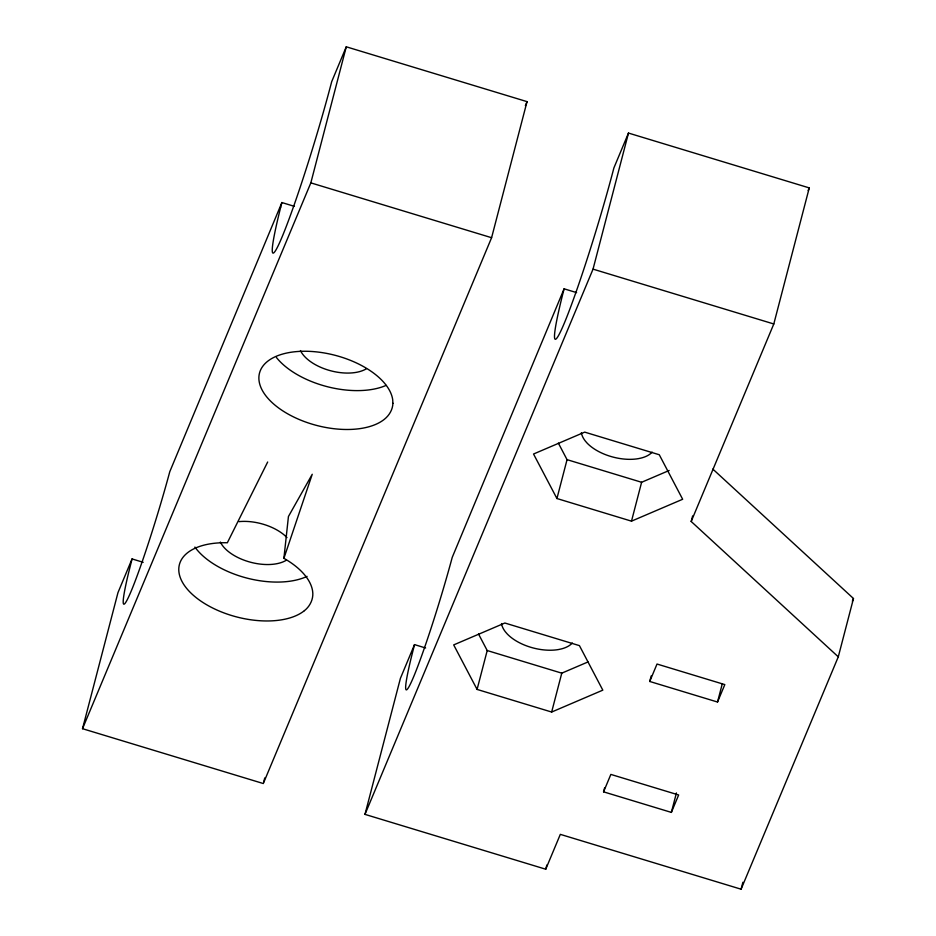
<?xml version="1.0" encoding="UTF-8"?>
<svg xmlns="http://www.w3.org/2000/svg" width="936" height="936" viewBox="0 0 936 936"><rect width="100%" height="100%" fill="white"/><g stroke="black" fill="none" stroke-linecap="round" stroke-linejoin="round"><path stroke-width="1.4" d="M283.9 558.324L288.44 516.496L312.238 474.271L283.9 558.324A68.597 36.247 14.6 0 1 312.601 591.084C313.806 598.537 310.261 606.06 304.422 610.646M143.185 562.314L132.058 558.932L128.396 573.569A97.005 6.178 -73.1 0 0 132.233 588.568A97.005 6.178 -73.1 0 0 169.779 471.709L281.888 202.55L294.407 206.353M280.73 207.09L281.888 202.55M425.634 647.993L414.508 644.611L410.845 659.248A97.005 6.178 -73.1 0 0 414.683 674.248A97.005 6.178 -73.1 0 0 452.228 557.388L564.104 288.814L576.611 292.617M564.104 288.814L562.945 293.342A118.346 7.535 -73.1 0 0 565.496 320.276A118.346 7.535 -73.1 0 0 613.899 167.918L628.477 133.064L809.254 187.902L773.803 323.973L691.189 521.481L838.282 656.838L741.09 889.2L560.325 834.362L545.746 869.216L364.981 814.378L400.421 678.308L414.508 644.611M280.718 207.113A118.346 7.535 -73.1 0 0 283.292 234.012A118.346 7.535 -73.1 0 0 331.695 81.654L346.273 46.8L527.038 101.638L491.599 237.709L263.297 783.537L82.52 728.699L117.971 592.628L132.058 558.932M82.52 728.699L310.834 182.871L346.273 46.8M263.659 782.133L264.759 777.921M477.079 689.423L453.691 644.904L504.855 623.013L579.431 645.629L602.819 690.148L551.655 712.039L477.079 689.423L487.211 650.543L478.518 634.011M364.981 814.378L593.038 269.135L628.477 133.064M556.932 498.525L533.532 454.018L584.707 432.128L659.272 454.744L682.66 499.262L631.496 521.153L556.932 498.525L567.052 459.658L558.359 443.114M551.655 712.039L561.775 673.159L588.019 661.939M631.496 521.153L641.616 482.274L669.17 470.48M545.746 869.216L546.846 865.004M603.568 791.844L610.857 774.411L678.647 794.98L671.358 812.401L603.568 791.844L604.656 787.679M691.189 521.481L692.64 515.923M649.736 681.466L657.025 664.033L724.815 684.602L717.526 702.035L649.736 681.466L651.187 675.909M671.358 812.401L676.424 792.967M717.526 702.035L722.229 683.982M741.09 889.2L742.903 882.262M838.282 656.838L853.48 598.514L712.822 469.088M525.365 105.663L527.038 101.638M808.131 190.581L809.254 187.902M852.357 601.204L853.48 598.514M267.673 462.01L227.343 542.763A68.609 36.258 14.6 0 0 193.343 595.284A68.609 36.258 14.6 0 0 304.422 610.646M310.834 182.871L491.599 237.709M593.038 269.135L773.803 323.973M567.052 459.658L641.616 482.274M487.211 650.543L561.775 673.159M652.17 452.146A37.849 20.007 14.6 0 1 641.242 458.032L638.293 458.663A37.873 20.007 14.6 0 1 587.153 443.149L585.351 441.078A37.849 20.007 14.6 0 1 581.373 432.654M572.317 643.032A37.849 20.007 14.6 0 1 561.401 648.917L558.453 649.549A37.873 20.007 14.6 0 1 507.312 634.035L505.498 631.964A37.849 20.007 14.6 0 1 501.52 623.552M286.357 560.208A37.861 20.007 14.6 0 1 249.935 562.068A37.861 20.007 14.6 0 1 220.381 542.061M239.008 521.633A37.861 20.007 14.6 0 1 286.989 537.58M307.078 576.377A68.609 36.258 14.6 0 1 194.91 547.069M366.444 368.737A37.861 20.007 14.6 0 1 330.022 370.597A37.861 20.007 14.6 0 1 300.468 350.59M386.088 385.398A68.609 36.258 14.6 0 1 276.436 357.505M392.909 403.299C392.734 409.558 389.306 415.303 384.509 419.176A68.609 36.258 14.6 0 1 276.272 406.177A68.609 36.258 14.6 0 1 299.181 351.409A68.609 36.258 14.6 0 1 392.687 399.613L392.909 403.299"/></g></svg>
